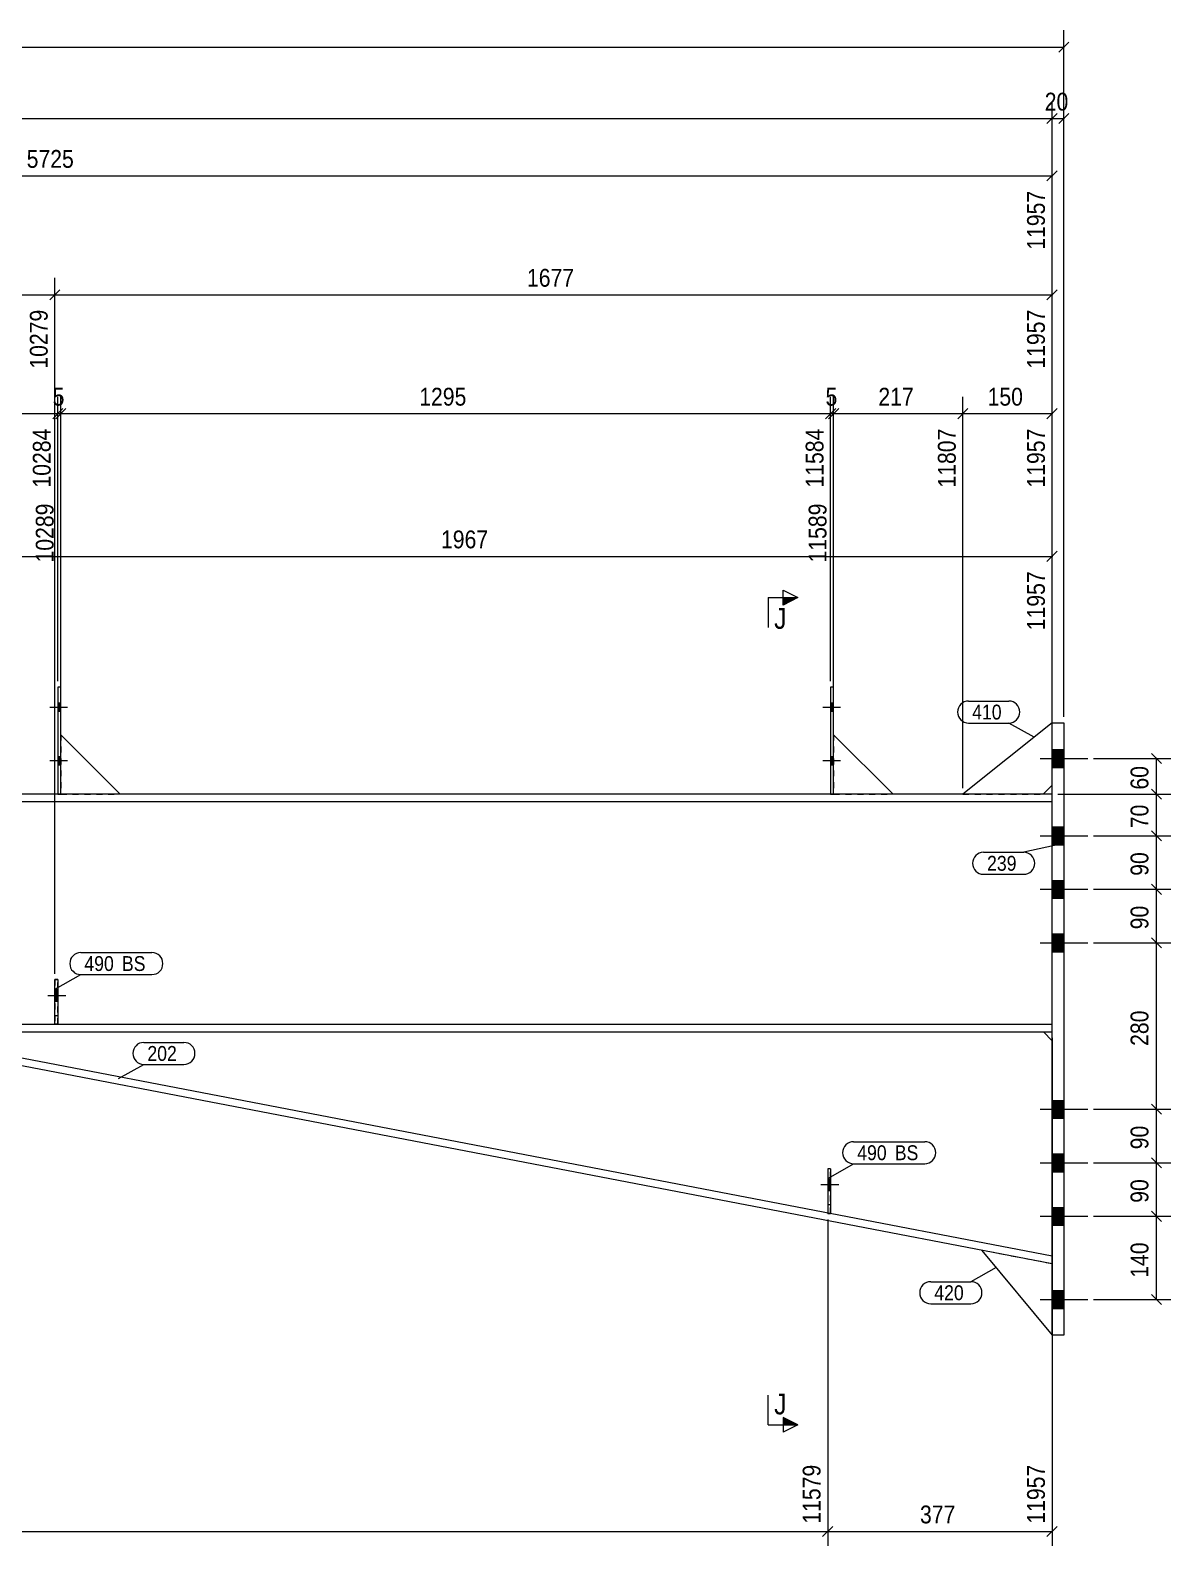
# Model space of a CAD drawing. Header units: millimetres. Extents: x 2 to 1174, y 1 to 825.
# Drawn here: x 768.3 to 960.1, y 282.9 to 537.8 of the extents above; entities that cross this region are included whole.
import ezdxf

# ---------------------------------------------------------------- set-up
doc = ezdxf.new("R2010")
doc.units = ezdxf.units.MM
for name, pattern in [('XKITLINE00', [0]), ('XKITLINE01', [4, 1, -1, 1, -1]), ('XKITLINE02', [4, 2, -2])]:
    doc.linetypes.add(name, pattern=pattern)
for name, color, linetype, lineweight in [('Bolt', 3, 'Continuous', 0), ('Dimensions', 7, 'Continuous', 0), ('Part', 2, 'Continuous', 0), ('PartMark', 7, 'Continuous', 0), ('Section', 6, 'Continuous', 0)]:
    doc.layers.add(name, color=color, linetype=linetype, lineweight=lineweight)
doc.styles.add('ARIAL', font='ARIAL.TTF')

# ---------------------------------------------------------------- blocks, each defined once
blk = doc.blocks.new('*A15')
at = {"layer": 'Bolt'}
for points in [[(772.91, 424.62), (773.41, 424.62), (773.41, 423.22), (772.91, 423.22)], [(772.91, 424.62), (773.41, 424.62), (773.41, 423.22), (772.91, 423.22)], [(772.91, 415.62), (773.41, 415.62), (773.41, 414.22), (772.91, 414.22)], [(772.91, 415.62), (773.41, 415.62), (773.41, 414.22), (772.91, 414.22)]]:
    blk.add_hatch(color=3, dxfattribs=at).paths.add_polyline_path(points, flags=17)
at = {"layer": 'Bolt', "color": 3, "linetype": 'XKITLINE00', "lineweight": 0}
for p, q in [((774.57, 423.92), (771.57, 423.92)), ((774.57, 423.92), (771.57, 423.92)), ((773.41, 424.62), (772.91, 424.62)), ((773.41, 424.62), (772.91, 424.62)), ((773.41, 423.22), (772.91, 423.22)), ((773.41, 423.22), (772.91, 423.22)), ((773.41, 415.62), (772.91, 415.62)), ((773.41, 415.62), (772.91, 415.62)), ((774.57, 414.92), (771.57, 414.92)), ((774.57, 414.92), (771.57, 414.92)), ((773.41, 414.22), (772.91, 414.22)), ((773.41, 414.22), (772.91, 414.22))]:
    blk.add_line(p, q, dxfattribs=at)
blk = doc.blocks.new('*A16')
at = {"layer": 'Bolt'}
for points in [[(902.91, 424.62), (903.41, 424.62), (903.41, 423.22), (902.91, 423.22)], [(902.91, 424.62), (903.41, 424.62), (903.41, 423.22), (902.91, 423.22)], [(902.91, 415.62), (903.41, 415.62), (903.41, 414.22), (902.91, 414.22)], [(902.91, 415.62), (903.41, 415.62), (903.41, 414.22), (902.91, 414.22)]]:
    blk.add_hatch(color=3, dxfattribs=at).paths.add_polyline_path(points, flags=17)
at = {"layer": 'Bolt', "color": 3, "linetype": 'XKITLINE00', "lineweight": 0}
for p, q in [((904.57, 423.92), (901.57, 423.92)), ((904.57, 423.92), (901.57, 423.92)), ((903.41, 424.62), (902.91, 424.62)), ((903.41, 424.62), (902.91, 424.62)), ((903.41, 423.22), (902.91, 423.22)), ((903.41, 423.22), (902.91, 423.22)), ((903.41, 415.62), (902.91, 415.62)), ((903.41, 415.62), (902.91, 415.62)), ((904.57, 414.92), (901.57, 414.92)), ((904.57, 414.92), (901.57, 414.92)), ((903.41, 414.22), (902.91, 414.22)), ((903.41, 414.22), (902.91, 414.22))]:
    blk.add_line(p, q, dxfattribs=at)
blk = doc.blocks.new('*A18')
at = {"layer": 'Part', "color": 2, "linetype": 'XKITLINE00', "lineweight": 0}
for p, q in [((940.15, 409.32), (728.48, 409.32)), ((940.15, 408.02), (728.48, 408.02)), ((728.48, 370.62), (940.15, 370.62)), ((728.48, 369.32), (940.15, 369.32))]:
    blk.add_line(p, q, dxfattribs=at)
at = {"layer": 'Part', "color": 7, "linetype": 'XKITLINE01', "lineweight": 0}
blk.add_line((940.15, 369.32), (940.15, 409.32), dxfattribs=at)
blk = doc.blocks.new('*A19')
at = {"layer": 'Part', "color": 2, "linetype": 'XKITLINE00', "lineweight": 0}
for p, q in [((940.15, 421.32), (925.15, 409.32)), ((938.65, 409.32), (940.15, 410.82))]:
    blk.add_line(p, q, dxfattribs=at)
at = {"layer": 'Part', "color": 7, "linetype": 'XKITLINE01', "lineweight": 0}
for p, q in [((940.15, 410.82), (940.15, 421.32)), ((925.15, 409.32), (938.65, 409.32))]:
    blk.add_line(p, q, dxfattribs=at)
blk = doc.blocks.new('*A20')
at = {"layer": 'Part', "color": 2, "linetype": 'XKITLINE00', "lineweight": 0}
for p, q in [((940.15, 318.32), (940.15, 421.32)), ((940.15, 421.32), (942.15, 421.32)), ((942.15, 421.32), (942.15, 318.32)), ((942.15, 318.32), (940.15, 318.32))]:
    blk.add_line(p, q, dxfattribs=at)
blk = doc.blocks.new('*A21')
at = {"layer": 'Part', "color": 2, "linetype": 'XKITLINE00', "lineweight": 0}
blk.add_line((928.36, 332.58), (940.15, 318.32), dxfattribs=at)
at = {"layer": 'Part', "color": 7, "linetype": 'XKITLINE01', "lineweight": 0}
for p, q in [((940.15, 330.32), (928.36, 332.58)), ((940.15, 318.32), (940.15, 330.32))]:
    blk.add_line(p, q, dxfattribs=at)
blk = doc.blocks.new('*A30')
at = {"layer": 'Part', "color": 2, "linetype": 'XKITLINE00', "lineweight": 0}
for p, q in [((772.41, 370.62), (772.41, 378.12)), ((772.41, 378.12), (772.91, 378.12)), ((772.91, 378.12), (772.91, 370.62))]:
    blk.add_line(p, q, dxfattribs=at)
at = {"layer": 'Part', "color": 7, "linetype": 'XKITLINE01', "lineweight": 0}
for p, q in [((772.41, 372.12), (772.91, 372.12)), ((772.91, 370.62), (772.41, 370.62))]:
    blk.add_line(p, q, dxfattribs=at)
blk = doc.blocks.new('*A31')
at = {"layer": 'Part', "color": 7, "linetype": 'XKITLINE01', "lineweight": 0}
for p, q in [((772.41, 378.12), (772.41, 370.62)), ((772.91, 378.12), (772.41, 378.12)), ((772.91, 370.62), (772.91, 378.12)), ((772.41, 372.12), (772.91, 372.12)), ((772.41, 370.62), (772.91, 370.62))]:
    blk.add_line(p, q, dxfattribs=at)
blk = doc.blocks.new('*A32')
at = {"layer": 'Part', "color": 2, "linetype": 'XKITLINE00', "lineweight": 0}
for p, q in [((902.91, 346.29), (902.41, 346.29)), ((902.41, 346.29), (902.41, 338.89)), ((902.91, 346.29), (902.91, 338.79))]:
    blk.add_line(p, q, dxfattribs=at)
at = {"layer": 'Part', "color": 7, "linetype": 'XKITLINE01', "lineweight": 0}
for p, q in [((902.41, 340.29), (902.91, 340.29)), ((902.41, 338.79), (902.41, 338.89)), ((902.91, 338.79), (902.41, 338.79))]:
    blk.add_line(p, q, dxfattribs=at)
blk = doc.blocks.new('*A33')
at = {"layer": 'Part', "color": 7, "linetype": 'XKITLINE01', "lineweight": 0}
for p, q in [((902.41, 346.29), (902.41, 338.79)), ((902.91, 346.29), (902.41, 346.29)), ((902.91, 338.79), (902.91, 346.29)), ((902.41, 340.29), (902.91, 340.29)), ((902.41, 338.79), (902.91, 338.79))]:
    blk.add_line(p, q, dxfattribs=at)
blk = doc.blocks.new('*A48')
at = {"layer": 'Part', "color": 2, "linetype": 'XKITLINE00', "lineweight": 0}
blk.add_line((783.41, 409.32), (773.41, 419.32), dxfattribs=at)
at = {"layer": 'Part', "color": 7, "linetype": 'XKITLINE01', "lineweight": 0}
for p, q in [((773.41, 419.32), (773.41, 409.32)), ((773.41, 409.32), (783.41, 409.32))]:
    blk.add_line(p, q, dxfattribs=at)
blk = doc.blocks.new('*A49')
at = {"layer": 'Part', "color": 2, "linetype": 'XKITLINE00', "lineweight": 0}
for p, q in [((773.41, 427.32), (772.91, 427.32)), ((772.91, 427.32), (772.91, 409.32)), ((773.41, 409.32), (773.41, 427.32))]:
    blk.add_line(p, q, dxfattribs=at)
at = {"layer": 'Part', "color": 7, "linetype": 'XKITLINE01', "lineweight": 0}
blk.add_line((772.91, 409.32), (773.41, 409.32), dxfattribs=at)
blk = doc.blocks.new('*A50')
at = {"layer": 'Part', "color": 2, "linetype": 'XKITLINE00', "lineweight": 0}
blk.add_line((913.41, 409.32), (903.41, 419.32), dxfattribs=at)
at = {"layer": 'Part', "color": 7, "linetype": 'XKITLINE01', "lineweight": 0}
for p, q in [((903.41, 419.32), (903.41, 409.32)), ((903.41, 409.32), (913.41, 409.32))]:
    blk.add_line(p, q, dxfattribs=at)
blk = doc.blocks.new('*A51')
at = {"layer": 'Part', "color": 2, "linetype": 'XKITLINE00', "lineweight": 0}
for p, q in [((903.41, 427.32), (902.91, 427.32)), ((902.91, 427.32), (902.91, 409.32)), ((903.41, 409.32), (903.41, 427.32))]:
    blk.add_line(p, q, dxfattribs=at)
at = {"layer": 'Part', "color": 7, "linetype": 'XKITLINE01', "lineweight": 0}
blk.add_line((902.91, 409.32), (903.41, 409.32), dxfattribs=at)
blk = doc.blocks.new('*A54')
at = {"layer": 'Part', "color": 2, "linetype": 'XKITLINE00', "lineweight": 0}
for p, q in [((743.98, 369.32), (743.73, 368.04)), ((940.15, 330.32), (743.73, 368.04)), ((940.15, 331.64), (743.98, 369.32)), ((938.69, 369.32), (940.15, 367.86))]:
    blk.add_line(p, q, dxfattribs=at)
at = {"layer": 'Part', "color": 7, "linetype": 'XKITLINE01', "lineweight": 0}
for p, q in [((743.98, 369.32), (938.69, 369.32)), ((940.15, 330.32), (940.15, 367.86))]:
    blk.add_line(p, q, dxfattribs=at)
blk = doc.blocks.new('*A62')
at = {"layer": 'Bolt'}
for points in [[(942.15, 413.82), (940.15, 413.82), (940.15, 416.82), (942.15, 416.82)], [(942.15, 413.82), (940.15, 413.82), (940.15, 416.82), (942.15, 416.82)], [(942.15, 400.82), (940.15, 400.82), (940.15, 403.82), (942.15, 403.82)], [(942.15, 400.82), (940.15, 400.82), (940.15, 403.82), (942.15, 403.82)], [(942.15, 391.82), (940.15, 391.82), (940.15, 394.82), (942.15, 394.82)], [(942.15, 391.82), (940.15, 391.82), (940.15, 394.82), (942.15, 394.82)], [(942.15, 382.82), (940.15, 382.82), (940.15, 385.82), (942.15, 385.82)], [(942.15, 382.82), (940.15, 382.82), (940.15, 385.82), (942.15, 385.82)], [(942.15, 354.82), (940.15, 354.82), (940.15, 357.82), (942.15, 357.82)], [(942.15, 354.82), (940.15, 354.82), (940.15, 357.82), (942.15, 357.82)], [(942.15, 345.82), (940.15, 345.82), (940.15, 348.82), (942.15, 348.82)], [(942.15, 345.82), (940.15, 345.82), (940.15, 348.82), (942.15, 348.82)], [(942.15, 336.82), (940.15, 336.82), (940.15, 339.82), (942.15, 339.82)], [(942.15, 336.82), (940.15, 336.82), (940.15, 339.82), (942.15, 339.82)], [(942.15, 322.82), (940.15, 322.82), (940.15, 325.82), (942.15, 325.82)], [(942.15, 322.82), (940.15, 322.82), (940.15, 325.82), (942.15, 325.82)]]:
    blk.add_hatch(color=3, dxfattribs=at).paths.add_polyline_path(points, flags=17)
at = {"layer": 'Bolt', "color": 3, "linetype": 'XKITLINE00', "lineweight": 0}
for p, q in [((940.15, 416.82), (942.15, 416.82)), ((940.15, 416.82), (942.15, 416.82)), ((938.15, 415.32), (946.15, 415.32)), ((938.15, 415.32), (946.15, 415.32)), ((940.15, 413.82), (942.15, 413.82)), ((940.15, 413.82), (942.15, 413.82)), ((940.15, 403.82), (942.15, 403.82)), ((940.15, 403.82), (942.15, 403.82)), ((938.15, 402.32), (946.15, 402.32)), ((938.15, 402.32), (946.15, 402.32)), ((940.15, 400.82), (942.15, 400.82)), ((940.15, 400.82), (942.15, 400.82)), ((938.15, 393.32), (946.15, 393.32)), ((938.15, 393.32), (946.15, 393.32)), ((940.15, 394.82), (942.15, 394.82)), ((940.15, 394.82), (942.15, 394.82)), ((940.15, 391.82), (942.15, 391.82)), ((940.15, 391.82), (942.15, 391.82)), ((940.15, 385.82), (942.15, 385.82)), ((940.15, 385.82), (942.15, 385.82)), ((938.15, 384.32), (946.15, 384.32)), ((938.15, 384.32), (946.15, 384.32)), ((940.15, 382.82), (942.15, 382.82)), ((940.15, 382.82), (942.15, 382.82)), ((940.15, 357.82), (942.15, 357.82)), ((940.15, 357.82), (942.15, 357.82)), ((938.15, 356.32), (946.15, 356.32)), ((938.15, 356.32), (946.15, 356.32)), ((940.15, 354.82), (942.15, 354.82)), ((940.15, 354.82), (942.15, 354.82)), ((938.15, 347.32), (946.15, 347.32)), ((938.15, 347.32), (946.15, 347.32)), ((940.15, 348.82), (942.15, 348.82)), ((940.15, 348.82), (942.15, 348.82)), ((940.15, 345.82), (942.15, 345.82)), ((940.15, 345.82), (942.15, 345.82)), ((940.15, 339.82), (942.15, 339.82)), ((940.15, 339.82), (942.15, 339.82)), ((938.15, 338.32), (946.15, 338.32)), ((938.15, 338.32), (946.15, 338.32)), ((940.15, 336.82), (942.15, 336.82)), ((940.15, 336.82), (942.15, 336.82)), ((938.15, 324.32), (946.15, 324.32)), ((938.15, 324.32), (946.15, 324.32)), ((940.15, 325.82), (942.15, 325.82)), ((940.15, 325.82), (942.15, 325.82)), ((940.15, 322.82), (942.15, 322.82)), ((940.15, 322.82), (942.15, 322.82))]:
    blk.add_line(p, q, dxfattribs=at)
blk = doc.blocks.new('*A71')
at = {"layer": 'Bolt'}
blk.add_hatch(color=3, dxfattribs=at).paths.add_polyline_path([(772.91, 374.43), (772.41, 374.43), (772.41, 376.4), (772.91, 376.4)], flags=17)
at = {"layer": 'Bolt', "color": 3, "linetype": 'XKITLINE00', "lineweight": 0}
for p, q in [((774.26, 375.42), (771.26, 375.42)), ((772.91, 376.4), (772.41, 376.4)), ((772.91, 374.43), (772.41, 374.43))]:
    blk.add_line(p, q, dxfattribs=at)
blk = doc.blocks.new('*A72')
at = {"layer": 'Bolt', "color": 3, "linetype": 'XKITLINE02', "lineweight": 0}
for p, q in [((774.26, 375.42), (771.26, 375.42)), ((772.91, 376.4), (772.41, 376.4)), ((772.91, 374.43), (772.41, 374.43))]:
    blk.add_line(p, q, dxfattribs=at)
blk = doc.blocks.new('*A73')
at = {"layer": 'Bolt'}
blk.add_hatch(color=3, dxfattribs=at).paths.add_polyline_path([(902.91, 342.61), (902.41, 342.61), (902.41, 344.58), (902.91, 344.58)], flags=17)
at = {"layer": 'Bolt', "color": 3, "linetype": 'XKITLINE00', "lineweight": 0}
for p, q in [((902.91, 344.58), (902.41, 344.58)), ((904.26, 343.59), (901.26, 343.59)), ((902.91, 342.61), (902.41, 342.61))]:
    blk.add_line(p, q, dxfattribs=at)
blk = doc.blocks.new('*A74')
at = {"layer": 'Bolt', "color": 3, "linetype": 'XKITLINE02', "lineweight": 0}
for p, q in [((902.91, 344.58), (902.41, 344.58)), ((904.26, 343.59), (901.26, 343.59)), ((902.91, 342.61), (902.41, 342.61))]:
    blk.add_line(p, q, dxfattribs=at)
blk = doc.blocks.new('*A225')
at = {"layer": 'Dimensions', "color": 7, "linetype": 'XKITLINE00', "lineweight": 0}
for p, q in [((943, 535.8), (941.3, 534.1)), ((942.15, 422.32), (942.15, 537.8)), ((111.08, 534.95), (942.15, 534.95))]:
    blk.add_line(p, q, dxfattribs=at)
at = {"layer": 'Dimensions', "color": 3}
blk.add_point((942.15, 534.95), dxfattribs=at)
blk = doc.blocks.new('*A231')
at = {"layer": 'Dimensions', "color": 7, "linetype": 'XKITLINE00', "lineweight": 0}
for p, q in [((940.15, 410.32), (940.15, 525.8)), ((121.71, 522.95), (940.15, 522.95)), ((941, 523.8), (939.3, 522.1))]:
    blk.add_line(p, q, dxfattribs=at)
at = {"layer": 'Dimensions', "color": 3}
blk.add_point((940.15, 522.95), dxfattribs=at)
blk = doc.blocks.new('*A232')
at = {"layer": 'Dimensions', "color": 7, "linetype": 'XKITLINE00', "lineweight": 0}
for p, q in [((743.48, 409.02), (743.48, 452.17)), ((940.15, 410.32), (940.15, 452.17)), ((744.33, 450.17), (742.63, 448.47)), ((743.48, 449.32), (940.15, 449.32)), ((941, 450.17), (939.3, 448.47))]:
    blk.add_line(p, q, dxfattribs=at)
at = {"layer": 'Dimensions', "color": 3}
for p in [(743.48, 449.32), (940.15, 449.32)]:
    blk.add_point(p, dxfattribs=at)
at = {"layer": 'Dimensions', "color": 3, "style": 'ARIAL', "width": 0.85}
blk.add_text('1967', height=3, dxfattribs=at).set_placement((837.37, 450.67))
blk.add_text('11957', height=3, rotation=90.0002, dxfattribs=at).set_placement((938.95, 436.89))
blk = doc.blocks.new('*A233')
at = {"layer": 'Dimensions', "color": 7, "linetype": 'XKITLINE00', "lineweight": 0}
for p, q in [((902.41, 337.79), (902.41, 282.92)), ((903.26, 286.17), (901.56, 284.47)), ((239.64, 285.32), (902.41, 285.32))]:
    blk.add_line(p, q, dxfattribs=at)
at = {"layer": 'Dimensions', "color": 3}
blk.add_point((902.41, 285.32), dxfattribs=at)
at = {"layer": 'Dimensions', "color": 3, "style": 'ARIAL', "width": 0.85}
blk.add_text('11579', height=3, rotation=90.0002, dxfattribs=at).set_placement((901.21, 286.62))
blk = doc.blocks.new('*A234')
at = {"layer": 'Dimensions', "color": 7, "linetype": 'XKITLINE00', "lineweight": 0}
for p, q in [((604.12, 390.32), (604.12, 516.17)), ((940.15, 410.32), (940.15, 516.17)), ((604.97, 514.17), (603.27, 512.47)), ((604.12, 513.32), (940.15, 513.32)), ((941, 514.17), (939.3, 512.47))]:
    blk.add_line(p, q, dxfattribs=at)
at = {"layer": 'Dimensions', "color": 3}
for p in [(604.12, 513.32), (940.15, 513.32)]:
    blk.add_point(p, dxfattribs=at)
at = {"layer": 'Dimensions', "color": 3, "style": 'ARIAL', "width": 0.85}
blk.add_text('5725', height=3, dxfattribs=at).set_placement((767.68, 514.67))
blk.add_text('11957', height=3, rotation=90.0002, dxfattribs=at).set_placement((938.95, 500.89))
blk = doc.blocks.new('*A235')
at = {"layer": 'Dimensions', "color": 7, "linetype": 'XKITLINE00', "lineweight": 0}
for p, q in [((660.8, 379.12), (660.8, 496.17)), ((772.41, 379.12), (772.41, 496.17)), ((661.65, 494.17), (659.95, 492.47)), ((660.8, 493.32), (772.41, 493.32)), ((773.26, 494.17), (771.56, 492.47))]:
    blk.add_line(p, q, dxfattribs=at)
at = {"layer": 'Dimensions', "color": 3}
for p in [(660.8, 493.32), (772.41, 493.32)]:
    blk.add_point(p, dxfattribs=at)
at = {"layer": 'Dimensions', "color": 3, "style": 'ARIAL', "width": 0.85}
blk.add_text('2600', height=3, dxfattribs=at).set_placement((712.16, 494.67))
blk.add_text('10279', height=3, rotation=90.0002, dxfattribs=at).set_placement((771.21, 480.89))
blk = doc.blocks.new('*A236')
at = {"layer": 'Dimensions', "color": 7, "linetype": 'XKITLINE00', "lineweight": 0}
for p, q in [((704.23, 474.17), (702.53, 472.47)), ((703.38, 420.32), (703.38, 476.17)), ((773.76, 474.17), (772.06, 472.47)), ((772.91, 428.32), (772.91, 476.17)), ((703.38, 473.32), (772.91, 473.32))]:
    blk.add_line(p, q, dxfattribs=at)
at = {"layer": 'Dimensions', "color": 3}
for p in [(703.38, 473.32), (772.91, 473.32)]:
    blk.add_point(p, dxfattribs=at)
at = {"layer": 'Dimensions', "color": 3, "style": 'ARIAL', "width": 0.85}
blk.add_text('1295', height=3, dxfattribs=at).set_placement((733.7, 474.67))
blk.add_text('10284', height=3, rotation=90.0002, dxfattribs=at).set_placement((771.71, 460.89))
blk = doc.blocks.new('*A237')
at = {"layer": 'Dimensions', "color": 7, "linetype": 'XKITLINE00', "lineweight": 0}
for p, q in [((941.15, 409.32), (960.11, 409.32)), ((956.86, 410.17), (958.56, 408.47)), ((957.71, 402.32), (957.71, 409.32)), ((956.86, 403.17), (958.56, 401.47)), ((947.15, 402.32), (960.11, 402.32))]:
    blk.add_line(p, q, dxfattribs=at)
at = {"layer": 'Dimensions', "color": 3}
for p in [(957.71, 409.32), (957.71, 402.32)]:
    blk.add_point(p, dxfattribs=at)
at = {"layer": 'Dimensions', "color": 3, "style": 'ARIAL', "width": 0.85}
blk.add_text('70', height=3, rotation=90.0002, dxfattribs=at).set_placement((956.36, 403.59))
blk = doc.blocks.new('*A238')
at = {"layer": 'Dimensions', "color": 7, "linetype": 'XKITLINE00', "lineweight": 0}
for p, q in [((956.86, 416.17), (958.56, 414.47)), ((947.15, 415.32), (960.11, 415.32)), ((957.71, 409.32), (957.71, 415.32)), ((941.15, 409.32), (960.11, 409.32)), ((956.86, 410.17), (958.56, 408.47))]:
    blk.add_line(p, q, dxfattribs=at)
at = {"layer": 'Dimensions', "color": 3}
for p in [(957.71, 415.32), (957.71, 409.32)]:
    blk.add_point(p, dxfattribs=at)
at = {"layer": 'Dimensions', "color": 3, "style": 'ARIAL', "width": 0.85}
blk.add_text('60', height=3, rotation=90.0002, dxfattribs=at).set_placement((956.36, 410.09))
blk = doc.blocks.new('*A244')
at = {"layer": 'PartMark', "color": 7, "linetype": 'XKITLINE00', "lineweight": 0}
for p, q in [((787.38, 367.56), (794.14, 367.56)), ((783.14, 361.47), (787.38, 363.86)), ((787.38, 363.86), (794.14, 363.86))]:
    blk.add_line(p, q, dxfattribs=at)
for centre, start, end in [((787.38, 365.71), 90, 270), ((794.14, 365.71), 270, 90)]:
    blk.add_arc(centre, 1.85, start, end, dxfattribs=at)
at = {"layer": 'PartMark', "color": 3, "style": 'ARIAL', "width": 0.85}
blk.add_text('202', height=2.5, dxfattribs=at).set_placement((787.98, 364.46))
blk = doc.blocks.new('*A245')
at = {"layer": 'PartMark', "color": 7, "linetype": 'XKITLINE00', "lineweight": 0}
for p, q in [((930.75, 329.7), (926.51, 327.31)), ((919.74, 327.31), (926.51, 327.31)), ((919.74, 323.61), (926.51, 323.61))]:
    blk.add_line(p, q, dxfattribs=at)
for centre, start, end in [((919.74, 325.46), 90, 270), ((926.51, 325.46), 270, 90)]:
    blk.add_arc(centre, 1.85, start, end, dxfattribs=at)
at = {"layer": 'PartMark', "color": 3, "style": 'ARIAL', "width": 0.85}
blk.add_text('420', height=2.5, dxfattribs=at).set_placement((920.34, 324.21))
blk = doc.blocks.new('*A246')
at = {"layer": 'PartMark', "color": 7, "linetype": 'XKITLINE00', "lineweight": 0}
for p, q in [((940.58, 400.69), (935.38, 399.54)), ((928.62, 399.54), (935.38, 399.54)), ((928.62, 395.84), (935.38, 395.84))]:
    blk.add_line(p, q, dxfattribs=at)
for centre, start, end in [((928.62, 397.69), 90, 270), ((935.38, 397.69), 270, 90)]:
    blk.add_arc(centre, 1.85, start, end, dxfattribs=at)
at = {"layer": 'PartMark', "color": 3, "style": 'ARIAL', "width": 0.85}
blk.add_text('239', height=2.5, dxfattribs=at).set_placement((929.22, 396.44))
blk = doc.blocks.new('*A247')
at = {"layer": 'PartMark', "color": 7, "linetype": 'XKITLINE00', "lineweight": 0}
for p, q in [((926.11, 424.98), (932.88, 424.98)), ((926.11, 421.28), (932.88, 421.28)), ((937.12, 418.89), (932.88, 421.28))]:
    blk.add_line(p, q, dxfattribs=at)
for centre, start, end in [((926.11, 423.13), 90, 270), ((932.88, 423.13), 270, 90)]:
    blk.add_arc(centre, 1.85, start, end, dxfattribs=at)
at = {"layer": 'PartMark', "color": 3, "style": 'ARIAL', "width": 0.85}
blk.add_text('410', height=2.5, dxfattribs=at).set_placement((926.71, 421.88))
blk = doc.blocks.new('*A251')
at = {"layer": 'PartMark', "color": 7, "linetype": 'XKITLINE00', "lineweight": 0}
for p, q in [((906.78, 350.86), (918.74, 350.86)), ((902.54, 344.76), (906.78, 347.16)), ((906.78, 347.16), (918.74, 347.16))]:
    blk.add_line(p, q, dxfattribs=at)
for centre, start, end in [((906.78, 349.01), 90, 270), ((918.74, 349.01), 270, 90)]:
    blk.add_arc(centre, 1.85, start, end, dxfattribs=at)
at = {"layer": 'PartMark', "color": 3, "style": 'ARIAL', "width": 0.85}
for s, p in [('490', (907.38, 347.76)), ('BS', (913.7, 347.76))]:
    blk.add_text(s, height=2.5, dxfattribs=at).set_placement(p)
blk = doc.blocks.new('*A252')
at = {"layer": 'PartMark', "color": 7, "linetype": 'XKITLINE00', "lineweight": 0}
for p, q in [((776.78, 382.68), (788.74, 382.68)), ((772.54, 376.59), (776.78, 378.98)), ((776.78, 378.98), (788.74, 378.98))]:
    blk.add_line(p, q, dxfattribs=at)
for centre, start, end in [((776.78, 380.83), 90, 270), ((788.74, 380.83), 270, 90)]:
    blk.add_arc(centre, 1.85, start, end, dxfattribs=at)
at = {"layer": 'PartMark', "color": 3, "style": 'ARIAL', "width": 0.85}
for s, p in [('490', (777.38, 379.58)), ('BS', (783.7, 379.58))]:
    blk.add_text(s, height=2.5, dxfattribs=at).set_placement(p)
blk = doc.blocks.new('*A267')
at = {"layer": 'Section'}
for points in [[(894.91, 442.38), (897.41, 442.38), (894.91, 441.13)], [(894.91, 304.5), (897.41, 303.25), (894.91, 303.25)]]:
    blk.add_hatch(color=3, dxfattribs=at).paths.add_polyline_path(points, flags=17)
at = {"layer": 'Section', "color": 3, "linetype": 'XKITLINE00', "lineweight": 0}
for p, q in [((894.91, 441.13), (894.91, 443.63)), ((894.91, 443.63), (897.41, 442.38)), ((897.41, 442.38), (894.91, 441.13)), ((897.41, 303.25), (894.91, 304.5)), ((894.91, 304.5), (894.91, 302)), ((897.41, 303.25), (894.91, 302))]:
    blk.add_line(p, q, dxfattribs=at)
at = {"layer": 'Section', "color": 1, "linetype": 'XKITLINE00', "lineweight": 0}
for p, q in [((892.41, 442.38), (892.41, 437.38)), ((892.41, 442.38), (897.41, 442.38)), ((892.41, 303.25), (892.41, 308.25)), ((892.41, 303.25), (897.41, 303.25))]:
    blk.add_line(p, q, dxfattribs=at)
at = {"layer": 'Section', "color": 7, "style": 'ARIAL', "width": 0.85}
for p in [(893.41, 437.13), (893.41, 305)]:
    blk.add_text('J', height=3.5, dxfattribs=at).set_placement(p)
blk = doc.blocks.new('*A296')
at = {"layer": 'Dimensions', "color": 7, "linetype": 'XKITLINE00', "lineweight": 0}
for p, q in [((940.15, 410.32), (940.15, 525.8)), ((942.15, 422.32), (942.15, 525.8)), ((941, 523.8), (939.3, 522.1)), ((940.15, 522.95), (942.15, 522.95)), ((943, 523.8), (941.3, 522.1))]:
    blk.add_line(p, q, dxfattribs=at)
at = {"layer": 'Dimensions', "color": 3}
for p in [(940.15, 522.95), (942.15, 522.95)]:
    blk.add_point(p, dxfattribs=at)
at = {"layer": 'Dimensions', "color": 3, "style": 'ARIAL', "width": 0.85}
blk.add_text('20', height=3, dxfattribs=at).set_placement((938.92, 524.3))
blk = doc.blocks.new('*A297')
at = {"layer": 'Dimensions', "color": 7, "linetype": 'XKITLINE00', "lineweight": 0}
for p, q in [((940.15, 368.32), (940.15, 282.92)), ((902.41, 337.79), (902.41, 282.92)), ((903.26, 286.17), (901.56, 284.47)), ((941, 286.17), (939.3, 284.47)), ((902.41, 285.32), (940.15, 285.32))]:
    blk.add_line(p, q, dxfattribs=at)
at = {"layer": 'Dimensions', "color": 3}
for p in [(902.41, 285.32), (940.15, 285.32)]:
    blk.add_point(p, dxfattribs=at)
at = {"layer": 'Dimensions', "color": 3, "style": 'ARIAL', "width": 0.85}
blk.add_text('11957', height=3, rotation=90.0002, dxfattribs=at).set_placement((938.95, 286.62))
blk.add_text('377', height=3, dxfattribs=at).set_placement((917.94, 286.67))
blk = doc.blocks.new('*A298')
at = {"layer": 'Dimensions', "color": 7, "linetype": 'XKITLINE00', "lineweight": 0}
for p, q in [((772.41, 379.12), (772.41, 496.17)), ((940.15, 410.32), (940.15, 496.17)), ((773.26, 494.17), (771.56, 492.47)), ((772.41, 493.32), (940.15, 493.32)), ((941, 494.17), (939.3, 492.47))]:
    blk.add_line(p, q, dxfattribs=at)
at = {"layer": 'Dimensions', "color": 3}
for p in [(772.41, 493.32), (940.15, 493.32)]:
    blk.add_point(p, dxfattribs=at)
at = {"layer": 'Dimensions', "color": 3, "style": 'ARIAL', "width": 0.85}
blk.add_text('1677', height=3, dxfattribs=at).set_placement((851.83, 494.67))
blk.add_text('11957', height=3, rotation=90.0002, dxfattribs=at).set_placement((938.95, 480.89))
blk = doc.blocks.new('*A299')
at = {"layer": 'Dimensions', "color": 7, "linetype": 'XKITLINE00', "lineweight": 0}
for p, q in [((773.76, 474.17), (772.06, 472.47)), ((774.26, 474.17), (772.56, 472.47)), ((772.91, 428.32), (772.91, 476.17)), ((773.41, 420.32), (773.41, 476.17)), ((772.91, 473.32), (773.41, 473.32))]:
    blk.add_line(p, q, dxfattribs=at)
at = {"layer": 'Dimensions', "color": 3}
for p in [(772.91, 473.32), (773.41, 473.32)]:
    blk.add_point(p, dxfattribs=at)
at = {"layer": 'Dimensions', "color": 3, "style": 'ARIAL', "width": 0.85}
blk.add_text('5', height=3, dxfattribs=at).set_placement((772.05, 474.67))
blk.add_text('10289', height=3, rotation=90.0002, dxfattribs=at).set_placement((772.21, 448.29))
blk = doc.blocks.new('*A300')
at = {"layer": 'Dimensions', "color": 7, "linetype": 'XKITLINE00', "lineweight": 0}
for p, q in [((774.26, 474.17), (772.56, 472.47)), ((773.41, 420.32), (773.41, 476.17)), ((903.76, 474.17), (902.06, 472.47)), ((902.91, 428.32), (902.91, 476.17)), ((773.41, 473.32), (902.91, 473.32))]:
    blk.add_line(p, q, dxfattribs=at)
at = {"layer": 'Dimensions', "color": 3}
for p in [(773.41, 473.32), (902.91, 473.32)]:
    blk.add_point(p, dxfattribs=at)
at = {"layer": 'Dimensions', "color": 3, "style": 'ARIAL', "width": 0.85}
blk.add_text('1295', height=3, dxfattribs=at).set_placement((833.71, 474.67))
blk.add_text('11584', height=3, rotation=90.0002, dxfattribs=at).set_placement((901.71, 460.89))
blk = doc.blocks.new('*A301')
at = {"layer": 'Dimensions', "color": 7, "linetype": 'XKITLINE00', "lineweight": 0}
for p, q in [((903.76, 474.17), (902.06, 472.47)), ((904.26, 474.17), (902.56, 472.47)), ((902.91, 428.32), (902.91, 476.17)), ((903.41, 420.32), (903.41, 476.17)), ((902.91, 473.32), (903.41, 473.32))]:
    blk.add_line(p, q, dxfattribs=at)
at = {"layer": 'Dimensions', "color": 3}
for p in [(902.91, 473.32), (903.41, 473.32)]:
    blk.add_point(p, dxfattribs=at)
at = {"layer": 'Dimensions', "color": 3, "style": 'ARIAL', "width": 0.85}
blk.add_text('5', height=3, dxfattribs=at).set_placement((902.05, 474.67))
blk.add_text('11589', height=3, rotation=90.0002, dxfattribs=at).set_placement((902.21, 448.29))
blk = doc.blocks.new('*A302')
at = {"layer": 'Dimensions', "color": 7, "linetype": 'XKITLINE00', "lineweight": 0}
for p, q in [((904.26, 474.17), (902.56, 472.47)), ((903.41, 420.32), (903.41, 476.17)), ((926, 474.17), (924.3, 472.47)), ((925.15, 410.32), (925.15, 476.17)), ((903.41, 473.32), (925.15, 473.32))]:
    blk.add_line(p, q, dxfattribs=at)
at = {"layer": 'Dimensions', "color": 3}
for p in [(903.41, 473.32), (925.15, 473.32)]:
    blk.add_point(p, dxfattribs=at)
at = {"layer": 'Dimensions', "color": 3, "style": 'ARIAL', "width": 0.85}
blk.add_text('217', height=3, dxfattribs=at).set_placement((910.94, 474.67))
blk.add_text('11807', height=3, rotation=90.0002, dxfattribs=at).set_placement((923.95, 460.89))
blk = doc.blocks.new('*A303')
at = {"layer": 'Dimensions', "color": 7, "linetype": 'XKITLINE00', "lineweight": 0}
for p, q in [((926, 474.17), (924.3, 472.47)), ((925.15, 410.32), (925.15, 476.17)), ((941, 474.17), (939.3, 472.47)), ((940.15, 410.32), (940.15, 476.17)), ((925.15, 473.32), (940.15, 473.32))]:
    blk.add_line(p, q, dxfattribs=at)
at = {"layer": 'Dimensions', "color": 3}
for p in [(925.15, 473.32), (940.15, 473.32)]:
    blk.add_point(p, dxfattribs=at)
at = {"layer": 'Dimensions', "color": 3, "style": 'ARIAL', "width": 0.85}
blk.add_text('150', height=3, dxfattribs=at).set_placement((929.31, 474.67))
blk.add_text('11957', height=3, rotation=90.0002, dxfattribs=at).set_placement((938.95, 460.89))
blk = doc.blocks.new('*A304')
at = {"layer": 'Dimensions', "color": 7, "linetype": 'XKITLINE00', "lineweight": 0}
for p, q in [((956.86, 339.17), (958.56, 337.47)), ((947.15, 338.32), (960.11, 338.32)), ((957.71, 324.32), (957.71, 338.32)), ((947.15, 324.32), (960.11, 324.32)), ((956.86, 325.17), (958.56, 323.47))]:
    blk.add_line(p, q, dxfattribs=at)
at = {"layer": 'Dimensions', "color": 3}
for p in [(957.71, 338.32), (957.71, 324.32)]:
    blk.add_point(p, dxfattribs=at)
at = {"layer": 'Dimensions', "color": 3, "style": 'ARIAL', "width": 0.85}
blk.add_text('140', height=3, rotation=90.0002, dxfattribs=at).set_placement((956.36, 327.98))
blk = doc.blocks.new('*A305')
at = {"layer": 'Dimensions', "color": 7, "linetype": 'XKITLINE00', "lineweight": 0}
for p, q in [((947.15, 347.32), (960.11, 347.32)), ((956.86, 348.17), (958.56, 346.47)), ((957.71, 338.32), (957.71, 347.32)), ((956.86, 339.17), (958.56, 337.47)), ((947.15, 338.32), (960.11, 338.32))]:
    blk.add_line(p, q, dxfattribs=at)
at = {"layer": 'Dimensions', "color": 3}
for p in [(957.71, 347.32), (957.71, 338.32)]:
    blk.add_point(p, dxfattribs=at)
at = {"layer": 'Dimensions', "color": 3, "style": 'ARIAL', "width": 0.85}
blk.add_text('90', height=3, rotation=90.0002, dxfattribs=at).set_placement((956.36, 340.59))
blk = doc.blocks.new('*A306')
at = {"layer": 'Dimensions', "color": 7, "linetype": 'XKITLINE00', "lineweight": 0}
for p, q in [((956.86, 357.17), (958.56, 355.47)), ((947.15, 356.32), (960.11, 356.32)), ((957.71, 347.32), (957.71, 356.32)), ((947.15, 347.32), (960.11, 347.32)), ((956.86, 348.17), (958.56, 346.47))]:
    blk.add_line(p, q, dxfattribs=at)
at = {"layer": 'Dimensions', "color": 3}
for p in [(957.71, 356.32), (957.71, 347.32)]:
    blk.add_point(p, dxfattribs=at)
at = {"layer": 'Dimensions', "color": 3, "style": 'ARIAL', "width": 0.85}
blk.add_text('90', height=3, rotation=90.0002, dxfattribs=at).set_placement((956.36, 349.59))
blk = doc.blocks.new('*A307')
at = {"layer": 'Dimensions', "color": 7, "linetype": 'XKITLINE00', "lineweight": 0}
for p, q in [((956.86, 385.17), (958.56, 383.47)), ((947.15, 384.32), (960.11, 384.32)), ((957.71, 356.32), (957.71, 384.32)), ((956.86, 357.17), (958.56, 355.47)), ((947.15, 356.32), (960.11, 356.32))]:
    blk.add_line(p, q, dxfattribs=at)
at = {"layer": 'Dimensions', "color": 3}
for p in [(957.71, 384.32), (957.71, 356.32)]:
    blk.add_point(p, dxfattribs=at)
at = {"layer": 'Dimensions', "color": 3, "style": 'ARIAL', "width": 0.85}
blk.add_text('280', height=3, rotation=90.0002, dxfattribs=at).set_placement((956.36, 366.98))
blk = doc.blocks.new('*A308')
at = {"layer": 'Dimensions', "color": 7, "linetype": 'XKITLINE00', "lineweight": 0}
for p, q in [((947.15, 393.32), (960.11, 393.32)), ((956.86, 394.17), (958.56, 392.47)), ((957.71, 384.32), (957.71, 393.32)), ((956.86, 385.17), (958.56, 383.47)), ((947.15, 384.32), (960.11, 384.32))]:
    blk.add_line(p, q, dxfattribs=at)
at = {"layer": 'Dimensions', "color": 3}
for p in [(957.71, 393.32), (957.71, 384.32)]:
    blk.add_point(p, dxfattribs=at)
at = {"layer": 'Dimensions', "color": 3, "style": 'ARIAL', "width": 0.85}
blk.add_text('90', height=3, rotation=90.0002, dxfattribs=at).set_placement((956.36, 386.59))
blk = doc.blocks.new('*A309')
at = {"layer": 'Dimensions', "color": 7, "linetype": 'XKITLINE00', "lineweight": 0}
for p, q in [((956.86, 403.17), (958.56, 401.47)), ((947.15, 402.32), (960.11, 402.32)), ((957.71, 393.32), (957.71, 402.32)), ((947.15, 393.32), (960.11, 393.32)), ((956.86, 394.17), (958.56, 392.47))]:
    blk.add_line(p, q, dxfattribs=at)
at = {"layer": 'Dimensions', "color": 3}
for p in [(957.71, 402.32), (957.71, 393.32)]:
    blk.add_point(p, dxfattribs=at)
at = {"layer": 'Dimensions', "color": 3, "style": 'ARIAL', "width": 0.85}
blk.add_text('90', height=3, rotation=90.0002, dxfattribs=at).set_placement((956.36, 395.59))

msp = doc.modelspace()

# ---------------------------------------------------------------- block references
at = {"lineweight": 0}
for name in ['*A225', '*A231', '*A296', '*A234', '*A235', '*A298', '*A236', '*A299', '*A300', '*A301', '*A302', '*A303', '*A232', '*A267', '*A49', '*A51', '*A15', '*A16', '*A247', '*A19', '*A20', '*A48', '*A50', '*A62', '*A238', '*A237', '*A309', '*A246', '*A308', '*A307', '*A252', '*A30', '*A31', '*A71', '*A72', '*A54', '*A244', '*A297', '*A306', '*A251', '*A305', '*A73', '*A74', '*A32', '*A33', '*A233', '*A304', '*A21', '*A245']:
    msp.add_blockref(name, (0, 0), dxfattribs=at)
at = {"layer": 'Part', "lineweight": 0}
msp.add_blockref('*A18', (0, 0), dxfattribs=at)

doc.saveas('drawing.dxf')
